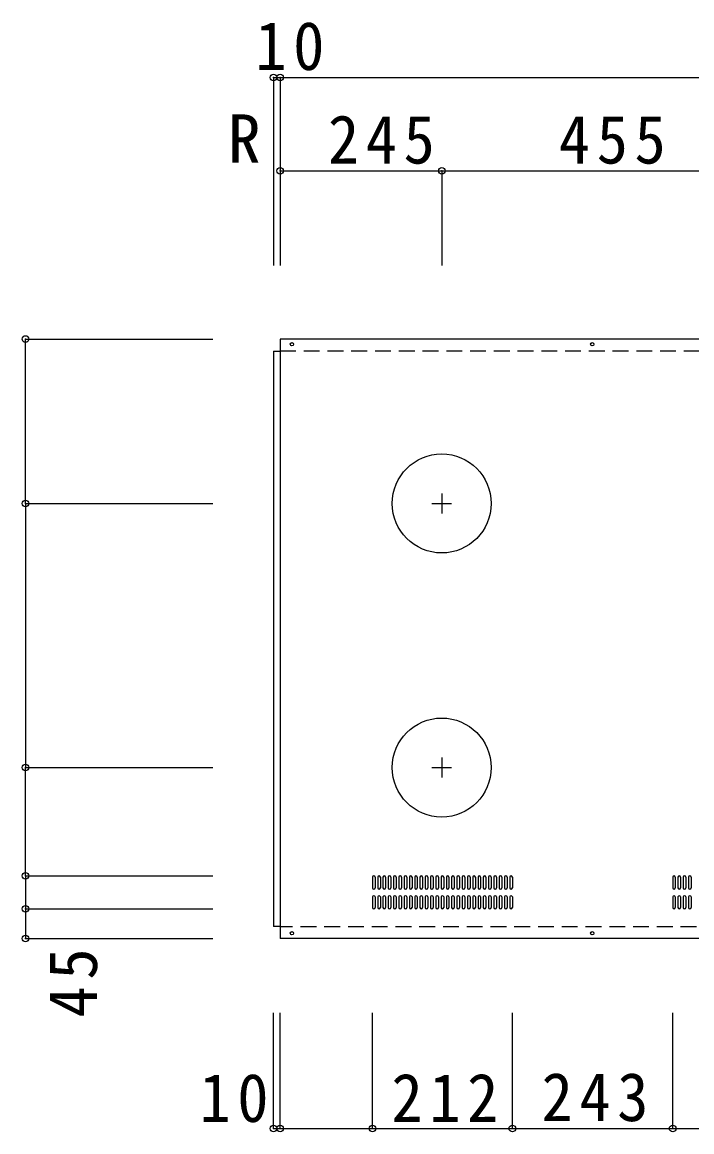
# Model space of a CAD drawing. Units: millimetres at full size, sheet at 1:20; details may follow other scales. Extents: x -3835 to 3448, y -4321 to 4350.
# Drawn here: x -93 to 922, y 1955 to 3635 of the extents above; entities that cross this region are included whole.
import ezdxf
from ezdxf.enums import TextEntityAlignment as Align

# ---------------------------------------------------------------- set-up
doc = ezdxf.new("R2010")
doc.units = ezdxf.units.MM
doc.header["$LTSCALE"] = 20
doc.header["$PDMODE"] = 32
doc.header["$PDSIZE"] = 10
doc.linetypes.add('CHAIN1', pattern=[8, 5, -1, 1, -1])
doc.linetypes.add('DASHED1', pattern=[1.8, 1.2, -0.6])
doc.layers.add('0-0', color=7, linetype='Continuous')
doc.styles.add('ＭＳ ゴシック', font='')
doc.styles.get('ＭＳ ゴシック').set_extended_font_data('MS Gothic')

msp = doc.modelspace()

# ---------------------------------------------------------------- linework, layer by layer
at = {"layer": '0-0'}
for p, q in [((288.01, 3551.4), (298.01, 3551.4)), ((288.01, 3551.4), (288.01, 3266.67)), ((298.01, 3551.4), (298.01, 3266.67)), ((298.01, 3551.4), (2135.01, 3551.4)), ((298.01, 3409.75), (298.01, 3266.67)), ((298.01, 3409.75), (543.01, 3409.75)), ((298.01, 3409.75), (298.01, 3266.67)), ((543.01, 3409.75), (543.01, 3266.67)), ((543.01, 3409.75), (998.01, 3409.75)), ((-87.78, 3155.24), (196.23, 3155.24)), ((-87.78, 2906.24), (-87.78, 3155.24)), ((-87.78, 3155.24), (196.23, 3155.24)), ((2135.01, 3155.24), (298.01, 3155.24)), ((298.01, 3155.24), (298.01, 3136.74)), ((288.01, 3136.74), (288.01, 2265.74)), ((-87.78, 2906.24), (196.23, 2906.24)), ((-87.78, 2906.24), (-87.78, 2506.24)), ((-87.78, 2906.24), (196.23, 2906.24)), ((-87.78, 2906.24), (196.23, 2906.24)), ((-87.78, 2506.24), (196.23, 2506.24)), ((-87.78, 2342.24), (-87.78, 2506.24)), ((-87.78, 2506.24), (196.23, 2506.24)), ((-87.78, 2342.24), (196.23, 2342.24)), ((-87.78, 2342.24), (196.23, 2342.24)), ((-87.78, 2342.24), (196.23, 2342.24)), ((438.01, 2340.24), (438.01, 2324.24)), ((442.01, 2340.24), (442.01, 2324.24)), ((446.01, 2340.24), (446.01, 2324.24)), ((450.01, 2340.24), (450.01, 2324.24)), ((454.01, 2340.24), (454.01, 2324.24)), ((458.01, 2340.24), (458.01, 2324.24)), ((462.01, 2340.24), (462.01, 2324.24)), ((466.01, 2340.24), (466.01, 2324.24)), ((470.01, 2340.24), (470.01, 2324.24)), ((474.01, 2340.24), (474.01, 2324.24)), ((478.01, 2340.24), (478.01, 2324.24)), ((482.01, 2340.24), (482.01, 2324.24)), ((486.01, 2340.24), (486.01, 2324.24)), ((490.01, 2340.24), (490.01, 2324.24)), ((494.01, 2340.24), (494.01, 2324.24)), ((498.01, 2340.24), (498.01, 2324.24)), ((502.01, 2340.24), (502.01, 2324.24)), ((506.01, 2340.24), (506.01, 2324.24)), ((510.01, 2340.24), (510.01, 2324.24)), ((514.01, 2340.24), (514.01, 2324.24)), ((518.01, 2340.24), (518.01, 2324.24)), ((522.01, 2340.24), (522.01, 2324.24)), ((526.01, 2340.24), (526.01, 2324.24)), ((530.01, 2340.24), (530.01, 2324.24)), ((534.01, 2340.24), (534.01, 2324.24)), ((538.01, 2340.24), (538.01, 2324.24)), ((542.01, 2340.24), (542.01, 2324.24)), ((546.01, 2340.24), (546.01, 2324.24)), ((550.01, 2340.24), (550.01, 2324.24)), ((554.01, 2340.24), (554.01, 2324.24)), ((558.01, 2340.24), (558.01, 2324.24)), ((562.01, 2340.24), (562.01, 2324.24)), ((566.01, 2340.24), (566.01, 2324.24)), ((570.01, 2340.24), (570.01, 2324.24)), ((574.01, 2340.24), (574.01, 2324.24)), ((578.01, 2340.24), (578.01, 2324.24)), ((582.01, 2340.24), (582.01, 2324.24)), ((586.01, 2340.24), (586.01, 2324.24)), ((590.01, 2340.24), (590.01, 2324.24)), ((594.01, 2340.24), (594.01, 2324.24)), ((598.01, 2340.24), (598.01, 2324.24)), ((602.01, 2340.24), (602.01, 2324.24)), ((606.01, 2340.24), (606.01, 2324.24)), ((610.01, 2340.24), (610.01, 2324.24)), ((614.01, 2340.24), (614.01, 2324.24)), ((618.01, 2340.24), (618.01, 2324.24)), ((622.01, 2340.24), (622.01, 2324.24)), ((626.01, 2340.24), (626.01, 2324.24)), ((630.01, 2340.24), (630.01, 2324.24)), ((634.01, 2340.24), (634.01, 2324.24)), ((638.01, 2340.24), (638.01, 2324.24)), ((642.01, 2340.24), (642.01, 2324.24)), ((646.01, 2340.24), (646.01, 2324.24)), ((650.01, 2340.24), (650.01, 2324.24)), ((893.01, 2340.24), (893.01, 2324.24)), ((897.01, 2340.24), (897.01, 2324.24)), ((901.01, 2340.24), (901.01, 2324.24)), ((905.01, 2340.24), (905.01, 2324.24)), ((909.01, 2340.24), (909.01, 2324.24)), ((913.01, 2340.24), (913.01, 2324.24)), ((917.01, 2340.24), (917.01, 2324.24)), ((921.01, 2340.24), (921.01, 2324.24)), ((438.01, 2310.24), (438.01, 2294.24)), ((442.01, 2310.24), (442.01, 2294.24)), ((446.01, 2310.24), (446.01, 2294.24)), ((450.01, 2310.24), (450.01, 2294.24)), ((454.01, 2310.24), (454.01, 2294.24)), ((458.01, 2310.24), (458.01, 2294.24)), ((462.01, 2310.24), (462.01, 2294.24)), ((466.01, 2310.24), (466.01, 2294.24)), ((470.01, 2310.24), (470.01, 2294.24)), ((474.01, 2310.24), (474.01, 2294.24)), ((478.01, 2310.24), (478.01, 2294.24)), ((482.01, 2310.24), (482.01, 2294.24)), ((486.01, 2310.24), (486.01, 2294.24)), ((490.01, 2310.24), (490.01, 2294.24)), ((494.01, 2310.24), (494.01, 2294.24)), ((498.01, 2310.24), (498.01, 2294.24)), ((502.01, 2310.24), (502.01, 2294.24)), ((506.01, 2310.24), (506.01, 2294.24)), ((510.01, 2310.24), (510.01, 2294.24)), ((514.01, 2310.24), (514.01, 2294.24)), ((518.01, 2310.24), (518.01, 2294.24)), ((522.01, 2310.24), (522.01, 2294.24)), ((526.01, 2310.24), (526.01, 2294.24)), ((530.01, 2310.24), (530.01, 2294.24)), ((534.01, 2310.24), (534.01, 2294.24)), ((538.01, 2310.24), (538.01, 2294.24)), ((542.01, 2310.24), (542.01, 2294.24)), ((546.01, 2310.24), (546.01, 2294.24)), ((550.01, 2310.24), (550.01, 2294.24)), ((554.01, 2310.24), (554.01, 2294.24)), ((558.01, 2310.24), (558.01, 2294.24)), ((562.01, 2310.24), (562.01, 2294.24)), ((566.01, 2310.24), (566.01, 2294.24)), ((570.01, 2310.24), (570.01, 2294.24)), ((574.01, 2310.24), (574.01, 2294.24)), ((578.01, 2310.24), (578.01, 2294.24)), ((582.01, 2310.24), (582.01, 2294.24)), ((586.01, 2310.24), (586.01, 2294.24)), ((590.01, 2310.24), (590.01, 2294.24)), ((594.01, 2310.24), (594.01, 2294.24)), ((598.01, 2310.24), (598.01, 2294.24)), ((602.01, 2310.24), (602.01, 2294.24)), ((606.01, 2310.24), (606.01, 2294.24)), ((610.01, 2310.24), (610.01, 2294.24)), ((614.01, 2310.24), (614.01, 2294.24)), ((618.01, 2310.24), (618.01, 2294.24)), ((622.01, 2310.24), (622.01, 2294.24)), ((626.01, 2310.24), (626.01, 2294.24)), ((630.01, 2310.24), (630.01, 2294.24)), ((634.01, 2310.24), (634.01, 2294.24)), ((638.01, 2310.24), (638.01, 2294.24)), ((642.01, 2310.24), (642.01, 2294.24)), ((646.01, 2310.24), (646.01, 2294.24)), ((650.01, 2310.24), (650.01, 2294.24)), ((893.01, 2310.24), (893.01, 2294.24)), ((897.01, 2310.24), (897.01, 2294.24)), ((901.01, 2310.24), (901.01, 2294.24)), ((905.01, 2310.24), (905.01, 2294.24)), ((909.01, 2310.24), (909.01, 2294.24)), ((913.01, 2310.24), (913.01, 2294.24)), ((917.01, 2310.24), (917.01, 2294.24)), ((921.01, 2310.24), (921.01, 2294.24)), ((-87.78, 2292.24), (196.23, 2292.24)), ((-87.78, 2292.24), (-87.78, 2247.24)), ((298.01, 2265.74), (298.01, 2247.24)), ((-87.78, 2247.24), (196.23, 2247.24)), ((2135.01, 2247.24), (298.01, 2247.24)), ((288.01, 1959.65), (288.01, 2134.63)), ((298.01, 1959.65), (298.01, 2134.63)), ((438.01, 1959.65), (438.01, 2134.63)), ((650.01, 1959.65), (650.01, 2134.63)), ((893.01, 1959.65), (893.01, 2134.63)), ((288.01, 1959.65), (298.01, 1959.65)), ((298.01, 1959.65), (438.01, 1959.65)), ((438.01, 1959.65), (650.01, 1959.65)), ((650.01, 1959.65), (893.01, 1959.65)), ((893.01, 1959.65), (1105.01, 1959.65))]:
    msp.add_line(p, q, dxfattribs=at)
at = {"layer": '0-0', "linetype": 'DASHED1'}
for p, q in [((298.01, 3137.24), (2117.01, 3137.24)), ((2117.01, 2265.24), (298.01, 2265.24))]:
    msp.add_line(p, q, dxfattribs=at)
at = {"layer": '0-0', "linetype": 'CHAIN1'}
for p, q in [((543.01, 2921.24), (543.01, 2891.24)), ((528.01, 2906.24), (558.01, 2906.24)), ((543.01, 2521.24), (543.01, 2491.24)), ((528.01, 2506.24), (558.01, 2506.24))]:
    msp.add_line(p, q, dxfattribs=at)
at = {"layer": '0-0'}
for points in [[(288.01, 3136.74), (298.01, 3136.74), (298.01, 2265.74), (288.01, 2265.74)], [(-87.78, 2342.24), (-87.78, 2322.24), (-87.78, 2312.24), (-87.78, 2292.24)]]:
    msp.add_lwpolyline(points, dxfattribs=at)
for centre, radius in [((316.01, 3147.24), 2.5), ((771.01, 3147.24), 2.5), ((543.01, 2906.24), 75), ((543.01, 2506.24), 75), ((316.01, 2255.24), 2.5), ((771.01, 2255.24), 2.5)]:
    msp.add_circle(centre, radius, dxfattribs=at)
for centre, start, end in [((440.01, 2340.24), 0, 180), ((448.01, 2340.24), 0, 180), ((456.01, 2340.24), 0, 180), ((464.01, 2340.24), 0, 180), ((472.01, 2340.24), 0, 180), ((480.01, 2340.24), 0, 180), ((488.01, 2340.24), 0, 180), ((496.01, 2340.24), 0, 180), ((504.01, 2340.24), 0, 180), ((512.01, 2340.24), 0, 180), ((520.01, 2340.24), 0, 180), ((528.01, 2340.24), 0, 180), ((536.01, 2340.24), 0, 180), ((544.01, 2340.24), 0, 180), ((552.01, 2340.24), 0, 180), ((560.01, 2340.24), 0, 180), ((568.01, 2340.24), 0, 180), ((576.01, 2340.24), 0, 180), ((584.01, 2340.24), 0, 180), ((592.01, 2340.24), 0, 180), ((600.01, 2340.24), 0, 180), ((608.01, 2340.24), 0, 180), ((616.01, 2340.24), 0, 180), ((624.01, 2340.24), 0, 180), ((632.01, 2340.24), 0, 180), ((640.01, 2340.24), 0, 180), ((648.01, 2340.24), 0, 180), ((895.01, 2340.24), 0, 180), ((903.01, 2340.24), 0, 180), ((911.01, 2340.24), 0, 180), ((919.01, 2340.24), 0, 180), ((440.01, 2324.24), 180, 0), ((448.01, 2324.24), 180, 0), ((456.01, 2324.24), 180, 0), ((464.01, 2324.24), 180, 0), ((472.01, 2324.24), 180, 0), ((480.01, 2324.24), 180, 0), ((488.01, 2324.24), 180, 0), ((496.01, 2324.24), 180, 0), ((504.01, 2324.24), 180, 0), ((512.01, 2324.24), 180, 0), ((520.01, 2324.24), 180, 0), ((528.01, 2324.24), 180, 0), ((536.01, 2324.24), 180, 0), ((544.01, 2324.24), 180, 0), ((552.01, 2324.24), 180, 0), ((560.01, 2324.24), 180, 0), ((568.01, 2324.24), 180, 0), ((576.01, 2324.24), 180, 0), ((584.01, 2324.24), 180, 0), ((592.01, 2324.24), 180, 0), ((600.01, 2324.24), 180, 0), ((608.01, 2324.24), 180, 0), ((616.01, 2324.24), 180, 0), ((624.01, 2324.24), 180, 0), ((632.01, 2324.24), 180, 0), ((640.01, 2324.24), 180, 0), ((648.01, 2324.24), 180, 0), ((895.01, 2324.24), 180, 0), ((903.01, 2324.24), 180, 0), ((911.01, 2324.24), 180, 0), ((919.01, 2324.24), 180, 0), ((440.01, 2310.24), 0, 180), ((448.01, 2310.24), 0, 180), ((456.01, 2310.24), 0, 180), ((464.01, 2310.24), 0, 180), ((472.01, 2310.24), 0, 180), ((480.01, 2310.24), 0, 180), ((488.01, 2310.24), 0, 180), ((496.01, 2310.24), 0, 180), ((504.01, 2310.24), 0, 180), ((512.01, 2310.24), 0, 180), ((520.01, 2310.24), 0, 180), ((528.01, 2310.24), 0, 180), ((536.01, 2310.24), 0, 180), ((544.01, 2310.24), 0, 180), ((552.01, 2310.24), 0, 180), ((560.01, 2310.24), 0, 180), ((568.01, 2310.24), 0, 180), ((576.01, 2310.24), 0, 180), ((584.01, 2310.24), 0, 180), ((592.01, 2310.24), 0, 180), ((600.01, 2310.24), 0, 180), ((608.01, 2310.24), 0, 180), ((616.01, 2310.24), 0, 180), ((624.01, 2310.24), 0, 180), ((632.01, 2310.24), 0, 180), ((640.01, 2310.24), 0, 180), ((648.01, 2310.24), 0, 180), ((895.01, 2310.24), 0, 180), ((903.01, 2310.24), 0, 180), ((911.01, 2310.24), 0, 180), ((919.01, 2310.24), 0, 180), ((440.01, 2294.24), 180, 0), ((448.01, 2294.24), 180, 0), ((456.01, 2294.24), 180, 0), ((464.01, 2294.24), 180, 0), ((472.01, 2294.24), 180, 0), ((480.01, 2294.24), 180, 0), ((488.01, 2294.24), 180, 0), ((496.01, 2294.24), 180, 0), ((504.01, 2294.24), 180, 0), ((512.01, 2294.24), 180, 0), ((520.01, 2294.24), 180, 0), ((528.01, 2294.24), 180, 0), ((536.01, 2294.24), 180, 0), ((544.01, 2294.24), 180, 0), ((552.01, 2294.24), 180, 0), ((560.01, 2294.24), 180, 0), ((568.01, 2294.24), 180, 0), ((576.01, 2294.24), 180, 0), ((584.01, 2294.24), 180, 0), ((592.01, 2294.24), 180, 0), ((600.01, 2294.24), 180, 0), ((608.01, 2294.24), 180, 0), ((616.01, 2294.24), 180, 0), ((624.01, 2294.24), 180, 0), ((632.01, 2294.24), 180, 0), ((640.01, 2294.24), 180, 0), ((648.01, 2294.24), 180, 0), ((895.01, 2294.24), 180, 0), ((903.01, 2294.24), 180, 0), ((911.01, 2294.24), 180, 0), ((919.01, 2294.24), 180, 0)]:
    msp.add_arc(centre, 2, start, end, dxfattribs=at)
for p in [(288.01, 3551.4), (298.01, 3551.4), (298.01, 3409.75), (543.01, 3409.75), (-87.78, 3155.24), (-87.78, 2906.24), (-87.78, 2506.24), (-87.78, 2342.24), (-87.78, 2292.24), (-87.78, 2247.24), (288.01, 1959.65), (298.01, 1959.65), (438.01, 1959.65), (650.01, 1959.65), (893.01, 1959.65)]:
    msp.add_point(p, dxfattribs=at)

# ---------------------------------------------------------------- texts
at = {"layer": '0-0', "style": 'ＭＳ ゴシック'}
msp.add_text('R', height=73.31, dxfattribs=at).set_placement((218.8, 3400.1), align=Align.BOTTOM_LEFT)
at = {"layer": '0-0', "char_height": 73.31, "attachment_point": 7, "style": 'ＭＳ ゴシック'}
for s, insert in [('\\T1.21;\\W0.95;10', (260.51, 3561.4)), ('\\T1.21;\\W0.95;245', (370.51, 3419.75)), ('\\T1.21;\\W0.95;455', (720.51, 3419.75)), ('\\T1.21;\\W0.95;10', (175.85, 1968.38)), ('\\T1.21;\\W0.95;212', (466.77, 1969.65)), ('\\T1.21;\\W0.95;243', (694.27, 1969.65))]:
    msp.add_mtext(s, dxfattribs=dict(at, insert=insert))
at = {"layer": '0-0', "insert": (21.83, 2127.74), "char_height": 73.31, "attachment_point": 7, "rotation": 90, "style": 'ＭＳ ゴシック'}
msp.add_mtext('\\T1.21;\\W0.95;45', dxfattribs=at)

doc.saveas('drawing.dxf')
